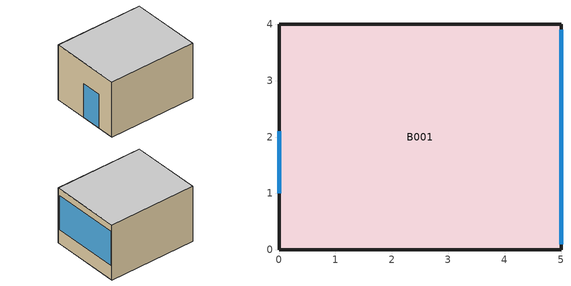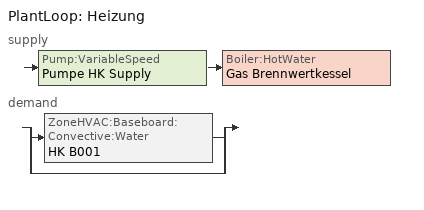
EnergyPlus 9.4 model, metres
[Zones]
B001
 floor adiabatic (FB L): 5,0 0,0 0,4 5,4 z0
 wall outside (AW S U027): 0,0 5,0 5,4 0,4 0,0 z0:3.2
 window (AF U12): 5,0.1 5,3.9 z0.8:2.8
 window (IT XL): 0,2.1 0,1 z0:1.95
 ceiling adiabatic (DE L KD): 0,4 0,0 5,0 5,4 z3.2
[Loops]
PlantLoop 'Heizung'
 supply: Pump:VariableSpeed 'Pumpe HK Supply' > Boiler:HotWater 'Gas Brennwertkessel'
 demand: split
  | ZoneHVAC:Baseboard:Convective:Water 'HK B001'
  | bypass
[Building]
Bueroraum: North Axis {deg}=0; Terrain=City; Loads Convergence Tolerance Value {W}=0.05; Temperature Convergence Tolerance Value {deltaC}=0.4; Solar Distribution=FullInteriorAndExterior; Maximum Number of Warmup Days=30; Minimum Number of Warmup Days=6
[Site:Location]
Munich: Latitude {deg}=48.13; Longitude {deg}=11.7; Time Zone {hr}=1; Elevation {m}=529
[SizingPeriod:DesignDay]
MUNICH Ann Htg 99.6% Condns DB: Month=1; Day of Month=21; Day Type=WinterDesignDay; Maximum Dry-Bulb Temperature {C}=-14.2; Daily Dry-Bulb Temperature Range {deltaC}=0; Humidity Condition Type=Wetbulb; Wetbulb or DewPoint at Maximum Dry-Bulb {C}=-14.2; Barometric Pressure {Pa}=95129; Wind Speed {m/s}=1.7; Wind Direction {deg}=80; Rain Indicator=No; Snow Indicator=No; Daylight Saving Time Indicator=No; Solar Model Indicator=ASHRAEClearSky; Sky Clearness=0
[Material]
Name | Roughness | Thickness {m} | Conductivity {W/m-K} | Density {kg/m3} | Specific Heat {J/kg-K}
Beton 250mm | MediumRough | 0.25 | 2.5 | 2400 | 1000
Putz innen 15mm | Smooth | 0.015 | 0.7 | 1400 | 1000
Putz aussen 15mm | VeryRough | 0.015 | 0.87 | 1800 | 1000
Gipskartonplatte 12.5mm | MediumSmooth | 0.0125 | 0.25 | 900 | 1000
Estrich 35mm | MediumSmooth | 0.035 | 1.2 | 2100 | 1000
Daemmung MW 035 120mm | Rough | 0.12 | 0.035 | 40 | 1030
Parkett 13mm | Smooth | 0.013 | 0.18 | 900 | 1700
Gipsfaserplatte 18mm | MediumSmooth | 0.018 | 0.32 | 1000 | 1000
Stahlblech 5mm | Smooth | 0.005 | 35 | 7800 | 450
[Material:AirGap]
Luftraum ruhend WS auf 15-300mm: Thermal Resistance {m2-K/W}=0.16
[WindowMaterial:Glazing] Optical Data Type=SpectralAverage; Infrared Transmittance at Normal Incidence=0; Back Side Infrared Hemispherical Emissivity=0.837; Conductivity {W/m-K}=1
Name | Thickness {m} | Solar Transmittance at Normal Incidence | Front Side Solar Reflectance at Normal Incidence | Back Side Solar Reflectance at Normal Incidence | Visible Transmittance at Normal Incidence | Front Side Visible Reflectance at Normal Incidence | Back Side Visible Reflectance at Normal Incidence | Front Side Infrared Hemispherical Emissivity | Dirt Correction Factor for Solar and Visible Transmittance
Float 6mm | 0.006 | 0.788 | 0.074 | 0.074 | 0.888 | 0.083 | 0.073 | 0.837 | 0.9
Float 8mm | 0.008 | 0.746 | 0.069 | 0.069 | 0.875 | 0.079 | 0.079 | 0.837 | 1
iplusE 6mm | 0.006 | 0.568 | 0.311 | 0.221 | 0.88 | 0.048 | 0.054 | 0.037 | 0.9
[WindowMaterial:Gas]
Argon 16mm: Gas Type=Argon; Thickness {m}=0.016
[WindowMaterial:Blind]
Aussenjalousie grau: Slat Orientation=Horizontal; Slat Width {m}=0.09; Slat Separation {m}=0.07; Slat Thickness {m}=0.001; Slat Angle {deg}=45; Slat Conductivity {W/m-K}=160; Slat Beam Solar Transmittance=0; Front Side Slat Beam Solar Reflectance=0.64; Back Side Slat Beam Solar Reflectance=0.64; Slat Diffuse Solar Transmittance=0; Front Side Slat Diffuse Solar Reflectance=0.64; Back Side Slat Diffuse Solar Reflectance=0.64; Slat Beam Visible Transmittance=0; Front Side Slat Beam Visible Reflectance=0.68; Back Side Slat Beam Visible Reflectance=0.68; Slat Diffuse Visible Transmittance=0; Front Side Slat Diffuse Visible Reflectance=0.68; Back Side Slat Diffuse Visible Reflectance=0.68; Slat Infrared Hemispherical Transmittance=0; Front Side Slat Infrared Hemispherical Emissivity=0.9; Back Side Slat Infrared Hemispherical Emissivity=0.9; Blind to Glass Distance {m}=0.05; Blind Top Opening Multiplier=0.3; Blind Bottom Opening Multiplier=0.5; Blind Left Side Opening Multiplier=0.3; Blind Right Side Opening Multiplier=0.3; Minimum Slat Angle {deg}=20; Maximum Slat Angle {deg}=160
[Construction]
AW S U027: Putz aussen 15mm, Daemmung MW 035 120mm, Beton 250mm, Putz innen 15mm
FB L: Gipskartonplatte 12.5mm, Luftraum ruhend WS auf 15-300mm, Beton 250mm, Luftraum ruhend WS auf 15-300mm, Gipsfaserplatte 18mm, Estrich 35mm, Parkett 13mm
IT XL: Float 8mm
AF U12: iplusE 6mm, Argon 16mm, Float 6mm
[Construction:InternalSource]
DE L KD: 6, 5, 1, 0.09, 0, Parkett 13mm, Estrich 35mm, Gipsfaserplatte 18mm, Luftraum ruhend WS auf 15-300mm, Beton 250mm, Luftraum ruhend WS auf 15-300mm, Stahlblech 5mm
[Zone]
B001: Type=1; Multiplier=1; Ceiling Height {m}=autocalculate; Volume {m3}=autocalculate; Floor Area {m2}=autocalculate
[ZoneList]
ZweiPersonenBuero: B001
[WindowShadingControl]
SonnenschutzsteuerungB001: Zone=B001; Shading Type=ExteriorBlind; Shading Control Type=OnIfHighZoneAirTempAndHighSolarOnWindow; Schedule=AlwaysOn; Setpoint {W/m2, W or deg C}=200; Shading Control Is Scheduled=Yes; Glare Control Is Active=No; Shading Device Material=Aussenjalousie grau; Type of Slat Angle Control for Blinds=BlockBeamSolar; Daylighting Control Object=B001_DaylCtrl; Multiple Surface Control Type=Sequential; Fenestration Surface 1=B001FeOst
[People]
PersonenB001: Zone or ZoneList=B001; Number of People Schedule=B001AnwesenheitSchedule; Number of People Calculation Method=People; Number of People=2; Fraction Radiant=0.5; Sensible Heat Fraction=autocalculate; Activity Level Schedule=BueroActivitySchedule; Carbon Dioxide Generation Rate {m3/s-W}=4.2e-08; Enable ASHRAE 55 Comfort Warnings=No; Mean Radiant Temperature Calculation Type=ZoneAveraged; Work Efficiency Schedule=WorkEffSchedule; Clothing Insulation Calculation Method=ClothingInsulationSchedule; Clothing Insulation Schedule=ClothingSchedule; Air Velocity Schedule=AirVelocitySchedule; Thermal Comfort Model 1 Type=Fanger
[Lights]
BeleuchtungB001: Zone or ZoneList=B001; Schedule=B001PraesenzSchedule; Design Level Calculation Method=Watts/Area; Watts per Zone Floor Area {W/m2}=20; Return Air Fraction=0; Fraction Radiant=0.37; Fraction Visible=0.18; Fraction Replaceable=1; Return Air Fraction Calculated from Plenum Temperature=No
[ElectricEquipment]
GeraeteB001: Zone or ZoneList=B001; Schedule=B001GeraeteSchedule; Design Level Calculation Method=EquipmentLevel; Design Level {W}=200; Watts per Person {W/person}=0; Fraction Latent=0; Fraction Radiant=0.5; Fraction Lost=0
[ZoneContaminantSourceAndSink:CarbonDioxide]
B001CO2plus: Zone=B001; Design Generation Rate {m3/s}=1e-07; Schedule=AlwaysOn
[Daylighting:Controls]
B001_DaylCtrl: Zone=B001; Daylighting Method=SplitFlux; Lighting Control Type=ContinuousOff; Minimum Input Power Fraction for Continuous or ContinuousOff Dimming Control=0.18; Minimum Light Output Fraction for Continuous or ContinuousOff Dimming Control=0.03; Number of Stepped Control Steps=1; Probability Lighting will be Reset When Needed in Manual Stepped Control=1; Glare Calculation Daylighting Reference Point=B001_DaylRefPt1; Glare Calculation Azimuth Angle of View Direction Clockwise from Zone y-Axis {deg}=180; Maximum Allowable Discomfort Glare Index=22; Daylighting Reference Point 1=B001_DaylRefPt1; Fraction of Zone Controlled by Reference Point 1=1; Illuminance Setpoint at Reference Point 1 {lux}=500
[ZoneInfiltration:DesignFlowRate]
Zone Infiltration B001: Zone or ZoneList=ZweiPersonenBuero; Schedule=AlwaysOn; Design Flow Rate Calculation Method=AirChanges/Hour; Air Changes per Hour {1/hr}=0.1; Constant Term Coefficient=0.27; Temperature Term Coefficient=0.038; Velocity Term Coefficient=0; Velocity Squared Term Coefficient=0.032
[ZoneVentilation:WindandStackOpenArea]
Ventilation B001: Zone=B001; Opening Area {m2}=0.22; Opening Area Fraction Schedule=B001WinVentilationSchedule; Opening Effectiveness=autocalculate; Effective Angle {deg}=90; Height Difference {m}=0.75; Discharge Coefficient for Opening=autocalculate; Minimum Indoor Temperature {C}=18; Delta Temperature {deltaC}=-100; Maximum Wind Speed {m/s}=10
[DesignSpecification:OutdoorAir]
Outdoor Air Design: Outdoor Air Method=Flow/Zone; Outdoor Air Flow per Person {m3/s-person}=0.015; Outdoor Air Flow per Zone {m3/s}=0.03
[Sizing:Zone]
ZweiPersonenBuero: Zone Cooling Design Supply Air Temperature Input Method=SupplyAirTemperature; Zone Cooling Design Supply Air Temperature {C}=22; Zone Heating Design Supply Air Temperature Input Method=SupplyAirTemperature; Zone Heating Design Supply Air Temperature {C}=18; Zone Cooling Design Supply Air Humidity Ratio {kgWater/kgDryAir}=0.011; Zone Heating Design Supply Air Humidity Ratio {kgWater/kgDryAir}=0.004; Design Specification Outdoor Air Object=Outdoor Air Design; Zone Heating Sizing Factor=1.2; Zone Cooling Sizing Factor=1.2; Cooling Design Air Flow Method=Flow/Zone; Cooling Design Air Flow Rate {m3/s}=0.03; Heating Design Air Flow Method=Flow/Zone; Heating Design Air Flow Rate {m3/s}=0.03; Heating Maximum Air Flow per Zone Floor Area {m3/s-m2}=0.002032; Heating Maximum Air Flow {m3/s}=0.141576; Heating Maximum Air Flow Fraction=0.3; Account for Dedicated Outdoor Air System=No; Dedicated Outdoor Air System Control Strategy=NeutralSupplyAir; Dedicated Outdoor Air Low Setpoint Temperature for Design {C}=autosize; Dedicated Outdoor Air High Setpoint Temperature for Design {C}=autosize
[Sizing:Plant] Sizing Option=NonCoincident; Zone Timesteps in Averaging Window=1
Name | Loop Type | Design Loop Exit Temperature {C} | Loop Design Temperature Difference {deltaC}
Heizung | Heating | 70 | 20
Kuehlung | Cooling | 6 | 10
Rueckkuehlung | Condenser | 30 | 5
Heizdecken | Heating | 40 | 10
Kuehldecken | Cooling | 16 | 4
[ZoneControl:Thermostat]
B001TempControl: Zone or ZoneList=ZweiPersonenBuero; Control Type Schedule=ZoneControlBueroSchedule; Control 1=TminAuslegung
[ThermostatSetpoint:SingleHeating]
TminAuslegung: Setpoint Temperature Schedule=TempSollwert RaumHeizen HK
[ZoneHVAC:Baseboard:Convective:Water]
HK B001: Availability Schedule=AlwaysOn; Heating Design Capacity Method=HeatingDesignCapacity; Heating Design Capacity {W}=autosize; U-Factor Times Area Value {W/K}=autosize; Maximum Water Flow Rate {m3/s}=autosize; Convergence Tolerance=0.001
[Zone equipment]
B001: HK B001
[Pump:VariableSpeed]
Pumpe HK Supply: Design Maximum Flow Rate {m3/s}=autosize; Design Pump Head {Pa}=179352; Design Power Consumption {W}=autosize; Motor Efficiency=0.9; Coefficient 1 of the Part Load Performance Curve=0.2; Coefficient 2 of the Part Load Performance Curve=1.5; Coefficient 3 of the Part Load Performance Curve=-.5; Coefficient 4 of the Part Load Performance Curve=0.2; Design Minimum Flow Rate {m3/s}=autosize; Pump Control Type=Intermittent
[Boiler:HotWater]
Gas Brennwertkessel: Fuel Type=NaturalGas; Nominal Capacity {W}=autosize; Nominal Thermal Efficiency=0.98; Efficiency Curve Temperature Evaluation Variable=LeavingBoiler; Design Water Flow Rate {m3/s}=autosize; Minimum Part Load Ratio=0.2; Maximum Part Load Ratio=1; Optimum Part Load Ratio=0.7; Water Outlet Upper Temperature Limit {C}=80; Boiler Flow Mode=LeavingSetpointModulated; Parasitic Electric Load {W}=0.01; Sizing Factor=1
[PlantLoop]
Heizung: Fluid Type=Water; Plant Equipment Operation Scheme=HeizungOpSchemes; Maximum Loop Temperature {C}=75; Minimum Loop Temperature {C}=15; Maximum Loop Flow Rate {m3/s}=autosize; Minimum Loop Flow Rate {m3/s}=0; Plant Loop Volume {m3}=autocalculate; Load Distribution Scheme=SequentialLoad; Plant Loop Demand Calculation Scheme=SingleSetpoint; Common Pipe Simulation=None; Pressure Simulation Type=None; Loop Circulation Time {minutes}=2
[PlantEquipmentList]
Heizungsanlage: Gas Brennwertkessel
[PlantEquipmentOperation:HeatingLoad]
KesselOpScheme: Load Range 1 Lower Limit {W}=0; Load Range 1 Upper Limit {W}=1E+16; Range 1 Equipment List=Heizungsanlage
[PlantEquipmentOperationSchemes]
HeizungOpSchemes: Control Scheme 1=KesselOpScheme; Control Scheme 1 Schedule=AlwaysOn
[EnergyManagementSystem:GlobalVariable]
DayOfMonthX
[AvailabilityManager:Scheduled]
Heizung Betriebszeit: Schedule=AlwaysOn
[SetpointManager:OutdoorAirReset]
HKVorlaufTempHeizkurve: Control Variable=Temperature; Setpoint at Outdoor Low Temperature {C}=70; Outdoor Low Temperature {C}=-16; Setpoint at Outdoor High Temperature {C}=40; Outdoor High Temperature {C}=15; Setpoint Node or NodeList=HK Sup Outlet
[Schedule:Compact]
B001AnwesenheitSchedule; B001PraesenzSchedule: Through: 12/31, For: WinterDesignDay, Until: 24:00, 0, For: SummerDesignDay, Until: 08:00, 0, Until: 18:00, 1, Until: 24:00, 0, For: Weekdays, Until: 08:00, 0, Until: 12:00, 1, Until: 13:00, 0, Until: 17:00, 1, Until: 24:00, 0, For: Saturday, Until: 24:00, 0, For: Sunday Holidays AllOtherDays, Until: 24:00, 0
BueroActivitySchedule: Through: 12/31, For: AllDays, Until: 24:00, 120
WorkEffSchedule: Through: 12/31, For: AllDays, Until: 24:00, 0
ClothingSchedule: Through: 03/15, For: AllDays, Until: 24:00, 1, Through: 06/10, For: AllDays, Until: 24:00, 0.75, Through: 09/25, For: AllDays, Until: 24:00, 0.5, Through: 11/15, For: AllDays, Until: 24:00, 0.75, Through: 12/31, For: AllDays, Until: 24:00, 1
AirVelocitySchedule: Through: 12/31, For: Weekdays SummerDesignDay WinterDesignDay, Until: 06:00, 0, Until: 22:00, 0.1, Until: 24:00, 0, For: Sunday Holidays AllOtherDays, Until: 24:00, 0
B001GeraeteSchedule: Through: 12/31, For: WinterDesignDay, Until: 24:00, 0, For: SummerDesignDay, Until: 08:00, 0, Until: 18:00, 1, Until: 24:00, 0, For: Weekdays, Until: 08:00, 0, Until: 18:00, 1, Until: 24:00, 0, For: Saturday, Until: 24:00, 0, For: Sunday Holidays AllOtherDays, Until: 24:00, 0
ZoneControlBueroSchedule: Through: 12/31, For: WinterDesignDay, Until: 24:00, 1, For: SummerDesignDay, Until: 24:00, 1, For: AllOtherDays, Until: 24:00, 1
TempSollwert RaumHeizen HK: Through: 12/31, For: WinterDesignDay, Until: 24:00, 10, For: Weekdays, Until: 06:00, 10, Until: 19:00, 10, Until: 24:00, 10, For: Saturday Sunday Holidays AllOtherDays, Until: 24:00, 10
B001WinVentilationSchedule: Through: 12/31, For: WinterDesignDay, Until: 24:00, 0, For: SummerDesignDay, Until: 08:00, 0, Until: 18:00, 0, Until: 24:00, 0, For: Weekdays, Until: 08:00, 0, Until: 18:00, 0, Until: 24:00, 0, For: Saturday, Until: 24:00, 0, For: Sunday Holidays AllOtherDays, Until: 24:00, 0
[Schedule:Constant]
AlwaysOn: Hourly Value=1
